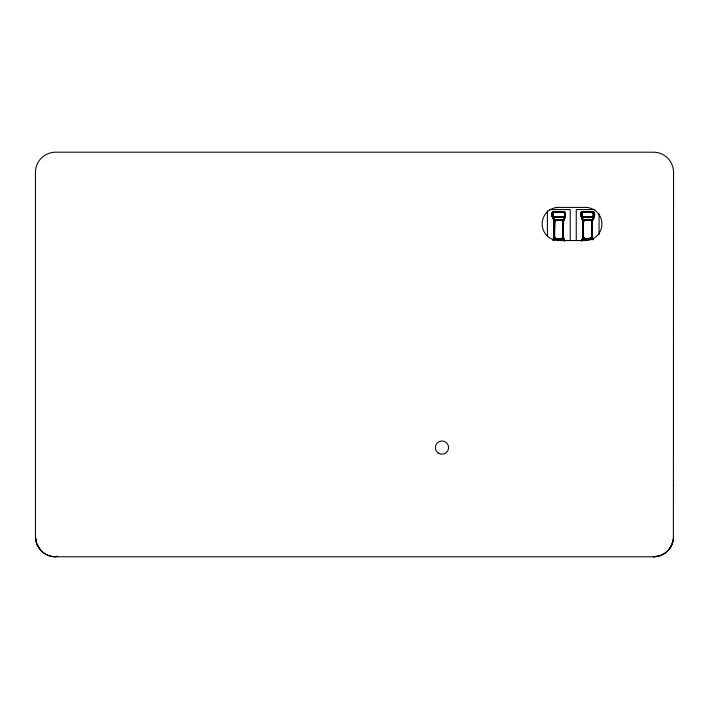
<?xml version="1.0" encoding="UTF-8"?>
<svg xmlns="http://www.w3.org/2000/svg" width="709" height="709" viewBox="0 0 709 709"><rect width="100%" height="100%" fill="white"/><g stroke="black" fill="none" stroke-linecap="round" stroke-linejoin="round"><path stroke-width="1.06" d="M35.45 485.674L35.45 484.336M673.55 485.665L673.55 484.318M552.187 212.797L552.143 216.174L554.119 220.978L554.119 237.745L555.457 239.03L562.166 239.093L563.15 238.57L563.371 220.978L562.166 220.295L563.487 220.738L565.445 216.165L565.463 213.258L564.178 212.576L565.224 212.877L565.286 215.944L563.513 220.978L563.487 237.985L564.187 240.59L563.451 237.745L562.84 238.915M565.046 212.23L564.178 212.053L565.445 212.797L565.498 216.174L563.513 220.978L562.166 220.464L563.513 220.978L565.445 216.405L565.498 213.028L564.851 212.097L553.445 211.92L552.107 213.258L552.143 216.174L552.736 216.794L564.178 217.051L565.02 215.944L565.144 213.09L564.515 212.337L565.135 216.493L564.639 217.202L553.445 217.282L552.187 216.405M581.433 212.23L580.99 216.174L582.062 217.246L581.052 216.396L581.451 212.549L582.107 212.168L593.034 212.151C596.898 213.267 592.272 221.97 591.457 220.455C593.832 222.059 595.011 214.322 593.788 212.629C595.161 215.102 593.371 218.39 592.343 220.738L591.35 220.916L591.022 219.648A1.338 1.338 0 0 1 591.882 219.95L584.313 219.63L583.587 220.552L583.897 219.843L592.059 220.596L591.749 238.171L583.977 238.676L583.108 238.189L583.587 220.552L584.313 219.772L591.457 219.772L592.361 220.978L592.183 238.419L591.022 239.075L583.64 238.915L582.966 237.745L582.966 220.978L581.034 216.405L581.034 212.797L582.293 211.92L593.034 211.92C595.551 213.48 592.857 210.928 593.034 212.922L593.371 213.258C592.653 218.913 594.488 215.997 593.672 212.718C593.468 211.255 593.043 213.613 594.364 213.258L594.293 216.405M593.034 212.416L594.275 212.806L594.355 216.174L592.361 220.978L591.022 220.464L592.228 220.978L592.228 234.395M563.256 220.783L563.371 234.395L562.627 239.013M563.513 220.978C563.806 219.178 566.234 213.87 564.435 212.815C566.73 213.639 564.063 221.625 563.097 220.198M583.817 238.596L583.028 237.745L583.454 238.765A1.338 1.338 0 0 0 584.313 239.093L583.977 237.745C581.726 237.887 585.404 239.296 583.099 237.745L583.108 220.534L584.313 219.994L591.66 219.87L592.325 220.747L593.087 216.272L594.364 215.944L594.275 212.806L593.034 212.576L593.717 213.258L593.468 217.149L582.124 216.91L583.028 220.978L584.313 219.63L584.313 220.641L582.984 220.978C580.068 215.385 582.869 217.273 580.99 216.174C581.956 216.192 581.256 209.784 582.293 212.922L581.965 213.258C582.895 219.533 579.935 215.031 581.477 212.275C582.789 211.007 581.114 217.814 581.965 215.944C581.389 214.127 582.612 210.36 581.371 212.922C580.777 216.981 583.117 217.503 580.972 215.944L581.034 212.797L582.293 212.416M592.13 234.395L591.474 239.013M565.02 215.944L565.49 216.174L565.135 212.709M554.349 227.686L554.473 237.745L554.473 220.978L553.445 217.282L552.586 216.972L554.119 220.978L555.457 219.63L562.397 219.657L563.425 220.517L555.457 219.87L554.775 220.978L555.457 219.63L555.457 220.641L554.128 220.978C551.247 215.403 554.021 217.264 552.125 216.174C550.778 215.359 553.1 209.953 553.445 212.922L553.109 213.258C551.903 218.576 556.317 219.941 554.252 220.978L554.323 238.162L555.457 238.729L562.724 238.711L563.274 224.328L563.123 238.304L562.166 239.093L562.166 238.082L563.495 237.745L564.612 240.369M581.451 216.653L581.096 212.824M594.169 212.842C593.309 221.607 595.214 212.842 593.956 212.487M552.293 216.608L552.736 216.794L552.24 215.944L552.586 212.23L554.349 220.978L554.473 227.686M587.664 238.729L584.313 238.587L583.472 237.745L583.268 220.375L584.313 219.63A1.338 1.338 0 0 0 583.445 219.95L583.33 231.037M593.096 239.491L592.361 237.745L591.022 238.082C592.653 241.423 592.6 231.621 592.228 231.037L592.13 224.328M562.459 220.189C563.487 221.713 563.726 218.842 562.166 220.641L562.166 219.648L562.84 219.817M592.13 220.331C590.96 221.988 590.712 218.523 591.882 219.95M554.349 231.037L554.73 220.552L555.457 219.87L563.327 220.304M565.1 212.922C566.642 217.193 562.893 215.722 563.487 220.738M582.293 216.786C579.962 216.883 581.017 211.637 582.107 212.168M594.142 215.944C596.473 214.083 591.838 211.743 594 213.09M563.008 224.328L563.203 220.596L562.707 220.331M583.223 237.94L583.099 224.328L583.817 220.127M591.395 238.791C591.811 236.815 591.138 240.741 591.855 237.745L592.006 220.978L591.51 220.127M552.798 216.484C550.742 215.837 553.543 210.458 553.011 212.735C551.531 216.608 554.411 217.725 552.116 215.944C553.135 209.128 551.265 216.334 552.958 216.794M594.142 213.258L594 216.112L593.265 217.264L582.293 217.282L581.318 216.768M552.311 212.842L552.781 212.106L565.002 212.275L565.49 213.028L564.816 216.697L563.425 220.517C565.498 219.116 564.435 212.939 564.515 213.258L564.701 216.378L564.178 217.149M591.35 220.588L592.183 220.304L593.663 216.697L593.539 213.258L593.034 212.922L594.275 212.806M552.524 216.28L552.807 212.151L553.445 212.416M581.575 212.842L581.655 216.484M593.743 216.794L594.018 213.258M593.539 213.258L593.371 215.944L594.275 216.396M592.183 238.419L592.361 237.745L593.043 239.42M673.382 539.283L673.55 172.331A20.127 20.127 0 0 0 653.423 152.205L55.577 152.205A20.127 20.127 0 0 0 35.45 172.331L35.45 536.669L36.983 544.37L41.344 550.902A20.056 19.914 0 0 0 55.577 556.804L653.423 556.795L658.634 556.113A20.1 19.949 0 0 0 667.656 550.902L670.856 546.736L673.382 539.301L672.868 541.88M554.252 220.978L554.793 219.825M562.609 219.772L554.535 220.198L554.411 238.357L562.769 238.791L562.166 239.075L562.849 237.745L562.919 238.384L562.388 239.013L562.68 237.745L562.166 238.587L554.908 238.711L554.119 237.745L555.457 238.082C556.202 239.553 554.004 238.756 555.457 239.093A1.338 1.338 0 0 1 554.598 238.773L554.154 237.976L554.615 237.745L554.917 220.331M565.49 216.174L564.24 216.272L564.843 217.096M594.239 215.944C592.99 217.512 590.526 225.365 593.442 217.078M564.967 216.227L564.594 217.078M565.295 216.582L565.162 213.258M562.166 239.093A1.338 1.338 0 0 0 563.035 238.773L563.132 220.8M583.897 219.843C580.91 222.174 587.965 217.362 591.776 220.339M564.47 216.112L564.302 216.608L564.825 216.484M552.603 213.258L552.621 212.275M593.584 216.901C592.068 217.051 594.629 217.379 593.867 215.944M552.488 212.709C554.287 210.396 551.691 214.995 552.931 215.944M581.921 212.221L581.788 215.944M553.277 216.91L554.181 220.978M562.459 238.534C565.135 238.295 556.157 238.729 554.996 239.013M563.035 219.95A1.338 1.338 0 0 0 562.166 219.63L562.166 220.136L563.15 220.153M564.603 212.532L564.639 212.009L564.178 212.416M584.313 239.075L584.313 238.587M584.313 219.772L591.022 219.648M581.433 216.972L582.966 220.978L582.293 216.28L581.619 215.944L582.293 212.151L593.265 211.956L594.31 213.258M583.099 231.037L583.206 237.745L584.313 238.259L583.002 237.976L582.293 240.59L583.046 238.206C583.64 238.011 586.875 240.138 591.306 238.534C591.971 240.112 590.765 235.033 593.132 239.748M564.302 216.608C565.853 215.332 563.841 212.142 564.408 211.956M593.371 213.258L593.176 216.768L593.823 216.227M552.24 215.944C550.042 211.681 554.837 213.462 552.736 212.408M591.988 220.8L591.873 238.765A1.338 1.338 0 0 1 591.022 239.093M553.676 239.722L554.137 237.985L553.454 239.802M552.258 213.046L552.524 212.487M554.819 219.87L555.12 220.978L554.606 219.958M565.445 216.165L565.108 216.715M562.609 238.951L562.503 237.745L563.017 238.765M583.977 220.978L583.87 219.772M591.873 238.765L591.359 237.745M591.191 238.038L591.528 237.745L591.022 238.587M554.349 238.392C556.583 238.419 553.091 237.063 553.729 240.431L554.199 238.206C557.159 237.94 552.391 237.595 553.02 240.369M591.847 238.729L592.006 220.978M553.702 239.837L554.199 238.206L554.97 238.596M564.967 212.975L565.33 212.594L564.178 212.922M583.525 238.038L582.576 240.431C582.071 235.911 589.356 241.769 591.563 238.392M553.445 239.686L554.27 237.958M581.965 240.652L582.966 237.745L581.867 240.369M593.034 217.149L593.513 216.121L592.361 220.978L591.98 220.419M554.819 238.286L555.023 238.951L554.349 237.745L554.349 220.978M580.972 215.944L582.293 217.22L582.984 220.978L581.628 217.105L593.788 216.573M593.468 212.053L593.451 212.532L582.293 212.275M583.888 238.472L583.64 238.915M581.965 240.714L582.984 237.985L583.56 238.384M552.426 212.408L552.896 212.301M581.664 212.505C582.966 212.753 581.096 212.611 581.194 213.258M553.348 239.748L554.119 237.745L553.1 240.254M581.814 240.75L582.966 237.745L581.61 241.087M554.27 220.765C555.741 219.072 554.535 219.887 554.615 220.978M583.099 220.978L583.463 220.481M563.15 220.978L563.371 238.189L562.769 238.791M563.008 237.745L563.93 240.36L563.513 237.745L564.869 241.087M591.855 237.745L591.731 238.596M592.263 238.206L591.306 237.914M593.415 216.981L593.672 216.484M669.393 548.926L672.017 544.37M565.383 212.824L564.559 212.221L553.445 212.151L552.763 215.944L553.277 216.236L552.24 216.378M555.12 220.978L555.174 220.189M564.178 212.151C564.913 212.735 564.843 212.487 564.825 212.718M562.503 220.056L563.088 220.641M554.598 238.773L555.12 237.745M562.166 238.259L562.503 237.745M581.655 217.051L582.009 216.112M593.034 212.922L593.442 212.124M583.667 238.286L583.649 238.898L583.977 237.745M583.489 238.729L583.977 238.676M564.47 213.09L565.02 213.258M555.165 237.914L554.438 238.605L554.855 238.791M670.12 547.818L670.856 546.736M583.702 238.791L591.873 238.242M591.43 238.88L591.51 238.596M553.109 215.944L553.162 212.47M581.965 215.944L581.052 216.396M555.289 220.012L562.724 220.02M593.203 216.91L581.664 216.697M562.494 220.588L563.017 219.958M562.503 238.676L555.023 238.951M565.029 216.653L564.639 217.193L552.781 217.096L554.491 220.8M562.334 238.038L563.318 238.41M593.876 216.653L593.522 216.794M564.559 216.981L552.426 216.794L553.25 217.034M555.457 220.136L554.952 220.978L555.457 220.464M584.119 219.887L583.799 220.978L584.313 220.464M564.524 216.529L564.692 213.258M563.185 220.127L562.662 220.127M594.018 216.768L593.123 216.449M591.022 220.136L592.228 220.534L591.563 220.331M552.816 212.505L553.029 212.124M591.306 238.534L583.649 238.898M582.009 213.09L580.99 213.028L581.46 213.258M583.773 220.331L584.313 220.136M552.719 212.842L552.196 212.806M554.73 220.552L554.208 220.526L553.233 217.131M553.153 216.112L552.338 215.944M591.226 219.79L584.313 219.994M555.244 238.942L562.166 238.853M562.547 219.932L555.457 219.772M57.651 556.104L55.577 556.795A20.127 20.127 0 0 1 35.45 536.669M553.445 216.786L552.666 216.865M562.166 219.772L562.618 219.728M591.022 219.772L591.474 219.728M564.594 212.124L553.445 212.275M591.209 219.887L591.687 219.825M555.262 238.836L554.819 238.862M583.897 238.88L591.022 238.853M553.445 212.744L552.116 213.258M591.022 238.259L591.528 237.745M593.203 212.966L593.867 213.258M658.634 556.113L653.423 556.795A20.127 20.127 0 0 0 673.55 536.669M555.236 219.71L555.457 219.693A1.338 1.338 0 0 0 554.598 219.95M591.209 238.836L587.664 238.853M557.797 207.533L555.634 207.657A16.608 16.608 0 0 0 557.558 240.537L584.127 240.537A16.608 16.608 0 0 0 601.897 225.17A16.608 16.608 0 0 0 586.538 207.409L555.634 207.409M581.761 212.62L581.283 212.408M584.021 237.914L583.799 237.745M549.581 209.572L570.222 209.572L570.222 240.36M594.727 209.572L576.257 209.572L576.257 240.36M564.515 213.258L565.507 213.258M555.457 219.994L562.769 219.932M554.252 231.037L554.704 238.384M564.674 212.408L565.295 212.62M581.584 216.794L581.185 216.582L581.805 216.794M555.457 238.853L562.166 238.729M582.293 217.282L583.108 220.534M583.339 220.8L581.628 217.105M591.988 237.923L592.804 239.722M563.132 237.923L563.371 220.978M582.293 216.28L581.46 215.944M553.445 216.28L552.603 215.944M582.009 212.47L581.655 212.151L581.327 213.09M552.488 216.493L552.807 217.051M591.625 219.932L592.068 220.375M554.668 238.038L555.457 238.082L554.952 237.745M583.161 220.313L584.021 220.809M554.305 220.313L555.165 220.809M552.524 216.715L552.187 216.165M39.607 548.926L36.983 544.37M583.223 220.783L583.33 237.745M552.355 213.063L552.462 215.944M564.656 240.75L563.513 237.745L564.515 240.652M563.487 237.985L564.515 240.714M592.361 237.745L593.034 239.686M35.618 539.283L36.132 541.88M599.07 213.967L599.07 234.865M581.088 213.258L581.088 215.944M565.463 213.258L565.392 215.944M547.41 210.67L547.41 235.964M438.082 452.954A6.647 6.647 0 0 0 448.584 448.248A6.647 6.647 0 0 0 439.252 441.512A6.647 6.647 0 0 0 438.082 452.954"/></g></svg>
